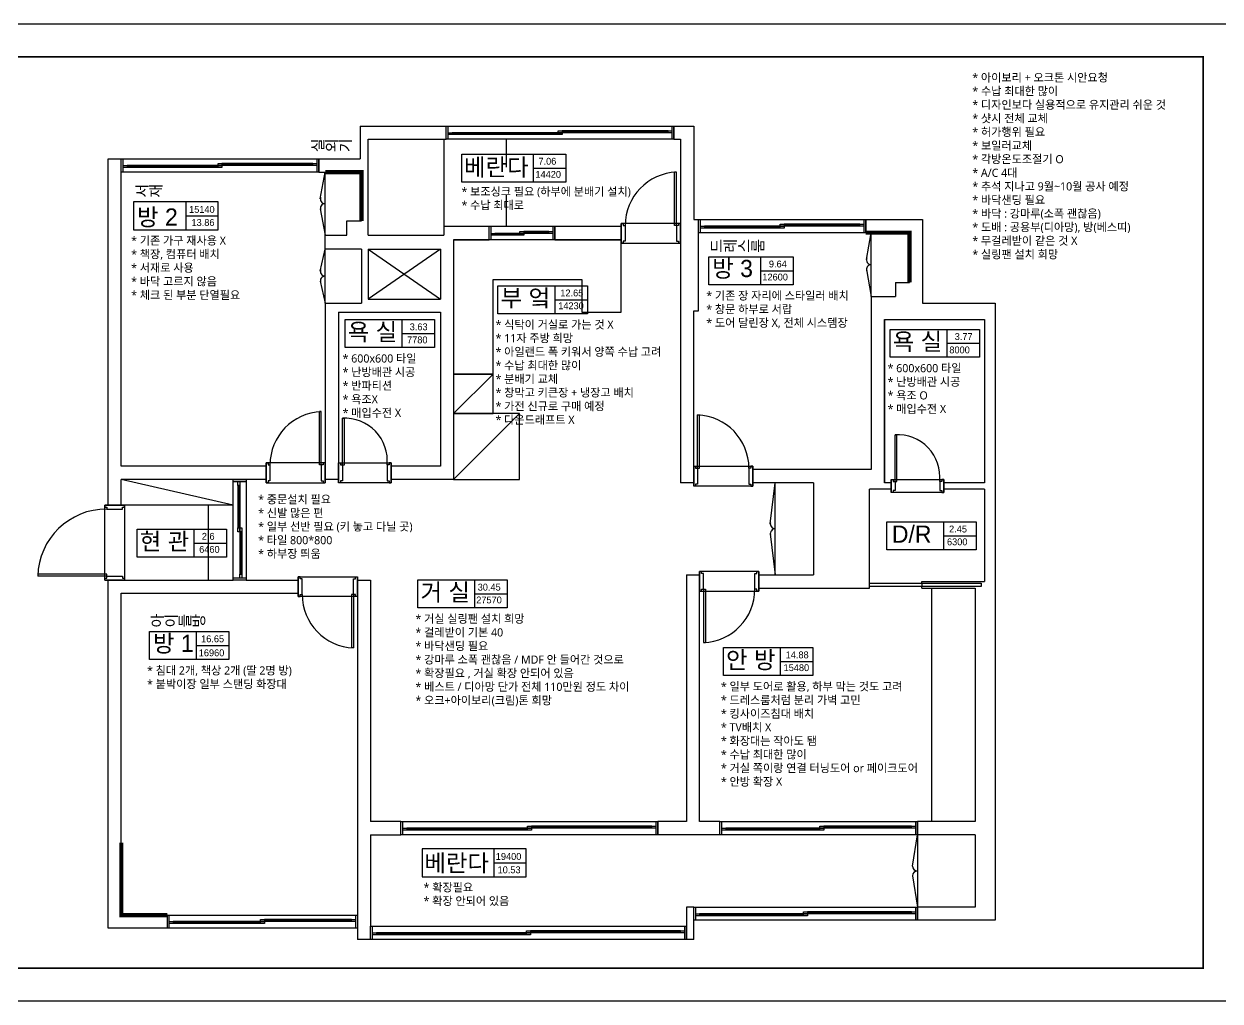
# Model space of a CAD drawing. Header units: millimetres. Extents: x -41292 to 298682, y -22072 to 33155.
# Drawn here: x 2864 to 21046, y 153 to 15003 of the extents above; entities that cross this region are included whole.
import ezdxf
from ezdxf.enums import TextEntityAlignment as Align

# ---------------------------------------------------------------- set-up
doc = ezdxf.new("R2010")
doc.units = ezdxf.units.MM
doc.linetypes.add('HID', pattern=[2.3, 1.5, -0.8])
doc.linetypes.add('HIDDEN', pattern=[9.525, 6.35, -3.175])
for name, color, linetype in [('03-TEXT', 3, 'Continuous'), ('가구', 8, 'Continuous'), ('기타', 1, 'Continuous'), ('문자', 7, 'Continuous'), ('문자선', 3, 'Continuous'), ('벽1', 2, 'Continuous'), ('창호', 4, 'Continuous'), ('틀', 8, 'Continuous'), ('히든', 9, 'HIDDEN')]:
    doc.layers.add(name, color=color, linetype=linetype)
doc.styles.add('돋움', font='malgun.ttf')
doc.styles.add('코레일둥고', font='@Microsoft JhengHei Light.ttf')
doc.styles.add('휴먼엑스포', font='')
doc.styles.get('휴먼엑스포').set_extended_font_data('휴먼엑스포')

msp = doc.modelspace()

# ---------------------------------------------------------------- linework, layer by layer
at = {"const_width": 25.94}
msp.add_lwpolyline([(20789.27, 653.15), (789.27, 653.15), (789.27, 14503.15), (20789.27, 14503.15)], close=True, dxfattribs=at)
at = {"color": 244, "linetype": 'HID', "ltscale": 30, "true_color": 0x991b1e, "const_width": 65}
for points in [[(7444.67, 12750.58), (7994.67, 12750.58), (7994.67, 12010.58)], [(15659.67, 11830.58), (16324.67, 11830.58), (16324.67, 11075.58)], [(4344.67, 2560.58), (4344.67, 1460.58), (5044.67, 1460.58)]]:
    msp.add_lwpolyline(points, dxfattribs=at)
at = {"layer": '가구'}
for p, q in [((7369.67, 12345.58), (7444.67, 12750.58)), ((7444.67, 11790.58), (7444.67, 12750.58)), ((7369.67, 12195.58), (7444.67, 11790.58)), ((15669.67, 11420.58), (15744.67, 11830.58)), ((15744.67, 10860.58), (15744.67, 11830.58)), ((7369.67, 11245.58), (7444.67, 11580.58)), ((7444.67, 10760.58), (7444.67, 11580.58)), ((7369.67, 11095.58), (7444.67, 10760.58)), ((15669.67, 11270.58), (15744.67, 10860.58)), ((14209.67, 7405.58), (14284.67, 8030.58)), ((14284.67, 6630.58), (14284.67, 8030.58)), ((14209.67, 7255.58), (14284.67, 6630.58)), ((16664.67, 2880.58), (16664.67, 6430.58)), ((16369.67, 2205.58), (16444.67, 2680.58)), ((16444.67, 2680.58), (16444.67, 1580.58)), ((16369.67, 2055.58), (16444.67, 1580.58))]:
    msp.add_line(p, q, dxfattribs=at)
for points in [[(9394.67, 9680.58), (9994.67, 9680.58), (9994.67, 11120.58), (11344.67, 11120.58), (11344.67, 10620.58), (11944.67, 10620.58), (11944.67, 11720.58), (9394.67, 11720.58), (9394.67, 9680.58)], [(9394.67, 9080.58), (9994.67, 9080.58), (9994.67, 9680.58), (9394.67, 9680.58), (9394.67, 9080.58), (9994.67, 9680.58)], [(9394.67, 8080.58), (10394.67, 8080.58), (10394.67, 9080.58), (9394.67, 9080.58), (9394.67, 8080.58), (10394.67, 9080.58)]]:
    msp.add_lwpolyline(points, dxfattribs=at)
for centre, start, end in [((7444.67, 12345.58), 159.267355, 270), ((7444.67, 12195.58), 90, 200.732645), ((15744.67, 11420.58), 159.267355, 270), ((15744.67, 11270.58), 90, 200.732645), ((7444.67, 11245.58), 159.267355, 270), ((7444.67, 11095.58), 90, 200.732645), ((14284.67, 7405.58), 166.314453, 270), ((14284.67, 7255.58), 90, 193.685547), ((16444.67, 2205.58), 180, 270), ((16444.67, 2055.58), 90, 180)]:
    msp.add_arc(centre, 75, start, end, dxfattribs=at)
at = {"layer": '기타'}
msp.add_lwpolyline([(21289.27, 153.15), (289.27, 153.15), (289.27, 15003.15), (21289.27, 15003.15)], close=True, dxfattribs=at)
at = {"layer": '문자'}
for p, q in [((10609.11, 12600.86), (10609.11, 13025.37)), ((10609.11, 12813.12), (11100.35, 12813.12)), ((5324.25, 12300.45), (5324.25, 11875.94)), ((5324.25, 12088.19), (5815.5, 12088.19)), ((14066.3, 11039.53), (14066.3, 11464.04)), ((14066.3, 11251.78), (14557.55, 11251.78)), ((10937.26, 10599.4), (10937.26, 11023.91)), ((10937.26, 10811.66), (11428.51, 10811.66)), ((8612.41, 10084.61), (8612.41, 10509.12)), ((8612.41, 10296.86), (9103.65, 10296.86)), ((16896.31, 9937.27), (16896.31, 10361.78)), ((16896.31, 10149.53), (17387.55, 10149.53)), ((5452.48, 6900.87), (5452.48, 7325.38)), ((16846.39, 7011.78), (16846.39, 7436.29)), ((5452.48, 7113.12), (5943.73, 7113.12)), ((16846.39, 7224.04), (17337.64, 7224.04)), ((9720.09, 6128.47), (9720.09, 6552.98)), ((9720.09, 6340.73), (10211.34, 6340.73)), ((5485.31, 5342.85), (5485.31, 5767.36)), ((5485.31, 5555.1), (5976.55, 5555.1)), ((14362.76, 5099.57), (14362.76, 5524.08)), ((14362.76, 5311.82), (14854.01, 5311.82)), ((10006.5, 2466.25), (10006.5, 2041.74)), ((10006.5, 2254), (10497.74, 2254))]:
    msp.add_line(p, q, dxfattribs=at)
for points in [[(9519.27, 13025.37), (11100.35, 13025.37), (11100.35, 12600.86), (9519.27, 12600.86)], [(4531.71, 11875.94), (5815.5, 11875.94), (5815.5, 12300.45), (4531.71, 12300.45)], [(13273.76, 11464.04), (14557.55, 11464.04), (14557.55, 11039.53), (13273.76, 11039.53)], [(10070.26, 11023.91), (11428.51, 11023.91), (11428.51, 10599.4), (10070.26, 10599.4)], [(7745.4, 10509.12), (9103.65, 10509.12), (9103.65, 10084.61), (7745.4, 10084.61)], [(16029.3, 10361.78), (17387.55, 10361.78), (17387.55, 9937.27), (16029.3, 9937.27)], [(4585.48, 7325.38), (5943.73, 7325.38), (5943.73, 6900.87), (4585.48, 6900.87)], [(15979.39, 7436.29), (17337.64, 7436.29), (17337.64, 7011.78), (15979.39, 7011.78)], [(8853.09, 6552.98), (10211.34, 6552.98), (10211.34, 6128.47), (8853.09, 6128.47)], [(4773.36, 5767.36), (5976.55, 5767.36), (5976.55, 5342.85), (4773.36, 5342.85)], [(13495.76, 5524.08), (14854.01, 5524.08), (14854.01, 5099.57), (13495.76, 5099.57)], [(8916.66, 2041.74), (10497.74, 2041.74), (10497.74, 2466.25), (8916.66, 2466.25)]]:
    msp.add_lwpolyline(points, close=True, dxfattribs=at)
at = {"layer": '벽1'}
for p, q in [((7974.67, 13450.58), (7974.67, 12950.58)), ((7974.67, 13450.58), (9284.67, 13450.58)), ((9284.67, 13250.58), (9284.67, 13450.58)), ((12744.67, 13450.58), (13044.67, 13450.58)), ((12744.67, 13250.58), (12744.67, 13450.58)), ((13044.67, 13450.58), (13044.67, 12030.58)), ((8094.67, 13250.58), (9284.67, 13250.58)), ((8094.67, 11790.58), (8094.67, 13250.58)), ((12744.67, 13250.58), (12844.67, 13250.58)), ((12844.67, 13250.58), (12844.67, 11930.58)), ((4144.67, 7690.58), (4144.67, 12950.58)), ((4144.67, 12950.58), (4344.67, 12950.58)), ((4344.67, 8280.58), (4344.67, 12950.58)), ((7344.67, 12950.58), (7974.67, 12950.58)), ((7344.67, 12750.58), (7344.67, 12950.58)), ((7344.67, 12750.58), (7994.67, 12750.58)), ((7994.67, 12010.58), (7994.67, 12750.58)), ((7774.67, 12010.58), (7994.67, 12010.58)), ((7774.67, 11790.58), (7774.67, 12010.58)), ((13044.67, 12030.58), (13119.67, 12030.58)), ((13119.67, 11830.58), (13119.67, 12030.58)), ((15659.67, 12030.58), (16524.67, 12030.58)), ((15659.67, 11830.58), (15659.67, 12030.58)), ((16524.67, 12030.58), (16524.67, 10760.58)), ((9244.67, 11930.58), (9244.67, 11790.58)), ((9244.67, 11930.58), (9934.67, 11930.58)), ((9934.67, 11720.58), (9934.67, 11930.58)), ((10934.67, 11720.58), (10934.67, 11930.58)), ((10934.67, 11930.58), (11944.67, 11930.58)), ((11944.67, 11920.58), (11944.67, 11720.58)), ((12844.67, 11920.58), (12844.67, 11720.58)), ((13119.67, 10640.58), (13119.67, 11830.58)), ((15659.67, 11830.58), (16324.67, 11830.58)), ((16324.67, 11830.58), (16324.67, 11075.58)), ((7444.67, 11790.58), (7774.67, 11790.58)), ((7444.67, 11580.58), (7444.67, 11790.58)), ((8094.67, 11790.58), (9244.67, 11790.58)), ((8094.67, 11790.58), (8307.39, 11790.58)), ((9394.67, 11720.58), (9394.67, 8080.58)), ((9394.67, 11720.58), (9934.67, 11720.58)), ((10934.67, 11720.58), (11944.67, 11720.58)), ((12844.67, 11720.58), (12844.67, 8030.58)), ((7994.67, 11580.58), (7444.67, 11580.58)), ((7994.67, 11580.58), (7994.67, 10760.58)), ((8094.67, 11580.58), (9194.67, 11580.58)), ((8094.67, 11580.58), (8094.67, 10820.58)), ((9194.67, 11580.58), (9194.67, 10820.58)), ((16114.67, 11075.58), (16114.67, 10860.58)), ((16114.67, 11075.58), (16324.67, 11075.58)), ((7444.67, 10760.58), (7444.67, 8080.58)), ((7444.67, 10760.58), (7994.67, 10760.58)), ((8094.67, 10820.58), (9194.67, 10820.58)), ((15744.67, 10860.58), (15744.67, 8230.58)), ((15744.67, 10860.58), (16114.67, 10860.58)), ((16524.67, 10760.58), (17624.67, 10760.58)), ((17624.67, 10760.58), (17624.67, 1380.58)), ((7644.67, 10620.58), (7644.67, 8080.58)), ((7644.67, 10620.58), (9194.67, 10620.58)), ((9194.67, 10620.58), (9194.67, 8280.58)), ((13044.67, 10640.58), (13119.67, 10640.58)), ((13044.67, 8230.58), (13044.67, 10640.58)), ((15944.67, 8030.58), (15944.67, 10510.58)), ((15944.67, 10510.58), (17464.67, 10510.58)), ((17464.67, 10510.58), (17464.67, 8030.58)), ((6544.67, 8280.58), (4344.67, 8280.58)), ((6544.67, 8280.58), (6544.67, 8080.58)), ((9194.67, 8280.58), (8444.67, 8280.58)), ((8444.67, 8280.58), (8444.67, 8080.58)), ((13044.67, 8230.58), (13044.67, 8030.58)), ((15744.67, 8230.58), (13944.67, 8230.58)), ((13944.67, 8230.58), (13944.67, 8030.58)), ((6044.67, 8080.58), (4344.67, 8080.58)), ((4344.67, 7690.58), (4344.67, 8080.58)), ((6244.67, 8080.58), (6044.67, 8080.58)), ((6544.67, 8080.58), (6244.67, 8080.58)), ((7644.67, 8080.58), (7444.67, 8080.58)), ((7644.67, 8080.58), (7444.67, 8080.58)), ((9394.67, 8080.58), (8444.67, 8080.58)), ((13044.67, 8030.58), (12844.67, 8030.58)), ((13044.67, 8030.58), (12844.67, 8030.58)), ((14864.67, 8030.58), (13944.67, 8030.58)), ((14864.67, 8030.58), (13944.67, 8030.58)), ((14864.67, 8030.58), (14864.67, 6630.58)), ((16044.67, 8030.58), (15944.67, 8030.58)), ((16044.67, 8030.58), (15944.67, 8030.58)), ((16044.67, 8030.58), (16044.67, 7930.58)), ((17324.67, 8030.58), (16844.67, 8030.58)), ((17464.67, 8030.58), (16844.67, 8030.58)), ((16844.67, 8030.58), (16844.67, 7930.58)), ((15714.67, 6430.58), (15714.67, 7930.58)), ((16044.67, 7930.58), (15714.67, 7930.58)), ((17464.67, 7930.58), (16844.67, 7930.58)), ((17464.67, 7930.58), (17464.67, 6530.58)), ((4144.67, 7690.58), (4344.67, 7690.58)), ((4144.67, 6550.58), (6044.67, 6550.58)), ((4144.67, 1260.58), (4144.67, 6550.58)), ((6244.67, 6550.58), (6044.67, 6550.58)), ((6244.67, 6550.58), (7034.67, 6550.58)), ((7034.67, 6350.58), (7034.67, 6550.58)), ((7934.67, 6550.58), (8134.67, 6550.58)), ((7934.67, 6350.58), (7934.67, 6550.58)), ((8134.67, 6550.58), (8134.67, 2880.58)), ((12934.67, 6630.58), (12934.67, 2880.58)), ((12934.67, 6630.58), (13134.67, 6630.58)), ((13134.67, 6430.58), (13134.67, 6630.58)), ((14034.67, 6630.58), (14864.67, 6630.58)), ((14034.67, 6430.58), (14034.67, 6630.58)), ((13134.67, 2880.58), (13134.67, 6430.58)), ((14034.67, 6430.58), (15714.67, 6430.58)), ((16514.67, 6530.58), (17464.67, 6530.58)), ((16514.67, 6505.58), (16514.67, 6530.58)), ((16514.67, 6430.58), (16514.67, 6455.58)), ((16514.67, 6430.58), (17324.67, 6430.58)), ((17324.67, 6430.58), (17324.67, 2880.58)), ((4344.67, 6350.58), (7034.67, 6350.58)), ((4344.67, 1460.58), (4344.67, 6350.58)), ((7934.67, 6350.58), (7934.67, 1090.58)), ((8594.67, 2880.58), (8134.67, 2880.58)), ((8594.67, 2680.58), (8594.67, 2880.58)), ((12934.67, 2880.58), (12499.67, 2880.58)), ((12499.67, 2680.58), (12499.67, 2880.58)), ((13444.67, 2880.58), (13134.67, 2880.58)), ((13444.67, 2680.58), (13444.67, 2880.58)), ((17324.67, 2880.58), (16444.67, 2880.58)), ((16444.67, 2680.58), (16444.67, 2880.58)), ((8134.67, 2680.58), (8134.67, 1290.58)), ((8134.67, 2680.58), (8594.67, 2680.58)), ((13444.67, 2680.58), (12499.67, 2680.58)), ((17324.67, 2680.58), (16444.67, 2680.58)), ((17324.67, 2680.58), (17324.67, 1580.58)), ((5044.67, 1460.58), (4344.67, 1460.58)), ((5044.67, 1260.58), (5044.67, 1460.58)), ((12934.67, 1580.58), (12934.67, 1290.58)), ((13045.44, 1580.58), (12934.67, 1580.58)), ((13045.44, 1380.58), (13045.44, 1580.58)), ((17324.67, 1580.58), (16444.67, 1580.58)), ((16444.67, 1380.58), (16444.67, 1580.58)), ((8134.67, 1090.58), (8134.67, 1290.58)), ((12934.67, 1090.58), (12934.67, 1290.58)), ((13044.67, 1090.58), (13044.67, 1380.58)), ((13045.44, 1380.58), (13044.67, 1380.58)), ((17624.67, 1380.58), (16444.67, 1380.58)), ((5044.67, 1260.58), (4144.67, 1260.58)), ((8134.67, 1090.58), (7934.67, 1090.58)), ((13044.67, 1090.58), (12934.67, 1090.58))]:
    msp.add_line(p, q, dxfattribs=at)
for points in [[(15944.67, 10510.58), (15944.67, 8030.58)], [(16514.67, 6505.58), (17414.67, 6505.58), (17414.67, 6455.58), (16514.67, 6455.58)]]:
    msp.add_lwpolyline(points, dxfattribs=at)
at = {"layer": '창호'}
for p, q in [((10984.67, 13350.58), (9374.67, 13350.58)), ((10984.67, 13320.58), (9374.67, 13320.58)), ((12654.67, 13380.58), (11044.67, 13380.58)), ((12654.67, 13350.58), (11044.67, 13350.58)), ((5814.67, 12850.58), (4434.67, 12850.58)), ((5814.67, 12820.58), (4434.67, 12820.58)), ((7254.67, 12880.58), (5874.67, 12880.58)), ((7254.67, 12850.58), (5874.67, 12850.58)), ((10404.67, 11820.58), (10024.67, 11820.58)), ((10844.67, 11850.58), (10464.67, 11850.58)), ((10844.67, 11820.58), (10464.67, 11820.58)), ((14359.67, 11930.58), (13209.67, 11930.58)), ((14359.67, 11900.58), (13209.67, 11900.58)), ((15569.67, 11960.58), (14419.67, 11960.58)), ((15569.67, 11930.58), (14419.67, 11930.58)), ((10404.67, 11790.58), (10024.67, 11790.58)), ((6044.67, 7690.58), (4344.67, 8080.58)), ((6114.67, 7990.58), (6114.67, 7345.58)), ((6144.67, 7990.58), (6144.67, 7345.58)), ((6144.67, 7285.58), (6144.67, 6640.58)), ((6174.67, 7285.58), (6174.67, 6640.58)), ((10517.17, 2780.58), (8684.67, 2780.58)), ((10517.17, 2750.58), (8684.67, 2750.58)), ((12409.67, 2810.58), (10577.17, 2810.58)), ((12409.67, 2780.58), (10577.17, 2780.58)), ((14964.67, 2780.58), (13534.67, 2780.58)), ((14964.67, 2750.58), (13534.67, 2750.58)), ((16354.67, 2810.58), (15024.67, 2810.58)), ((16354.67, 2780.58), (15024.67, 2780.58)), ((14715.44, 1480.58), (13135.44, 1480.58)), ((16354.67, 1510.58), (14775.44, 1510.58)), ((16354.67, 1480.58), (14775.44, 1480.58)), ((6459.67, 1360.58), (5134.67, 1360.58)), ((6459.67, 1330.58), (5134.67, 1330.58)), ((7844.67, 1390.58), (6519.67, 1390.58)), ((7844.67, 1360.58), (6519.67, 1360.58)), ((14715.44, 1450.58), (13135.44, 1450.58)), ((10504.67, 1190.58), (8224.67, 1190.58)), ((10504.67, 1160.58), (8224.67, 1160.58)), ((12844.67, 1220.58), (10564.67, 1220.58)), ((12844.67, 1190.58), (10564.67, 1190.58))]:
    msp.add_line(p, q, dxfattribs=at)
for centre, radius, start, end in [((12814.67, 11940.58), 810, 92.122551, 180), ((7414.67, 8300.58), 810, 92.122551, 180), ((7742.16, 8365.34), 645.77, 354.244371, 93.327638), ((13074.67, 8250.58), 810, 0, 87.877449), ((16142.16, 8115.34), 645.77, 354.244371, 93.327638), ((4120.02, 6585.5), 1045.09, 89.744862, 178.624828), ((13164.67, 6410.58), 810, 272.122551, 0), ((7904.67, 6330.58), 810, 180, 267.877449)]:
    msp.add_arc(centre, radius, start, end, dxfattribs=at)
at = {"layer": '틀'}
for p, q in [((9284.67, 13450.58), (12744.67, 13450.58)), ((9284.67, 13250.58), (9284.67, 13450.58)), ((9314.67, 13250.58), (9314.67, 13450.58)), ((9374.67, 13335.58), (10984.67, 13335.58)), ((11044.67, 13365.58), (12654.67, 13365.58)), ((12714.67, 13450.58), (12714.67, 13250.58)), ((12744.67, 13450.58), (12744.67, 13250.58)), ((12744.67, 13250.58), (9284.67, 13250.58)), ((4344.67, 12950.58), (7344.67, 12950.58)), ((4344.67, 12750.58), (4344.67, 12950.58)), ((4374.67, 12750.58), (4374.67, 12950.58)), ((7314.67, 12950.58), (7314.67, 12750.58)), ((7344.67, 12950.58), (7344.67, 12750.58)), ((7344.67, 12750.58), (4344.67, 12750.58)), ((4434.67, 12835.58), (5814.67, 12835.58)), ((5874.67, 12865.58), (7254.67, 12865.58)), ((12784.67, 12750.58), (12754.67, 12750.58)), ((12754.67, 11940.58), (12754.67, 12750.03)), ((12784.67, 11940.58), (12784.67, 12750.58)), ((13119.67, 12030.58), (15659.67, 12030.58)), ((13119.67, 11830.58), (13119.67, 12030.58)), ((13149.67, 11830.58), (13149.67, 12030.58)), ((15629.67, 12030.58), (15629.67, 11830.58)), ((15659.67, 12030.58), (15659.67, 11830.58)), ((9934.67, 11930.58), (10934.67, 11930.58)), ((9934.67, 11720.58), (9934.67, 11930.58)), ((9964.67, 11720.58), (9964.67, 11930.58)), ((10464.67, 11835.58), (10844.67, 11835.58)), ((10904.67, 11930.58), (10904.67, 11720.58)), ((10934.67, 11930.58), (10934.67, 11720.58)), ((12844.67, 11970.58), (11944.67, 11970.58)), ((11944.67, 11970.58), (11944.67, 11670.58)), ((12784.67, 11940.58), (12754.67, 11940.58)), ((12844.67, 11670.58), (12844.67, 11970.58)), ((12844.67, 11970.58), (12844.67, 11670.58)), ((15659.67, 11830.58), (13119.67, 11830.58)), ((13209.67, 11915.58), (14359.67, 11915.58)), ((14419.67, 11945.58), (15569.67, 11945.58)), ((4344.67, 11580.58), (4344.67, 11780.58)), ((10934.67, 11720.58), (9934.67, 11720.58)), ((10024.67, 11805.58), (10404.67, 11805.58)), ((11944.67, 11670.58), (12844.67, 11670.58)), ((8094.67, 11580.58), (9194.67, 10820.58)), ((9194.67, 11580.58), (8094.67, 10820.58)), ((7384.67, 9110.58), (7354.67, 9110.58)), ((7354.67, 8300.58), (7354.67, 9110.03)), ((7384.67, 8300.58), (7384.67, 9110.58)), ((7704.67, 8300.58), (7704.67, 9010.58)), ((7704.67, 9010.58), (7734.67, 9010.58)), ((7734.67, 8300.58), (7734.67, 9010.03)), ((13104.67, 8250.58), (13104.67, 9060.58)), ((13104.67, 9060.58), (13134.67, 9060.58)), ((13134.67, 8250.58), (13134.67, 9060.03)), ((16104.67, 8050.58), (16104.67, 8760.58)), ((16104.67, 8760.58), (16134.67, 8760.58)), ((16134.67, 8050.58), (16134.67, 8760.03)), ((7444.67, 8330.58), (6544.67, 8330.58)), ((6544.67, 8330.58), (6544.67, 8030.58)), ((7384.67, 8300.58), (7354.67, 8300.58)), ((7444.67, 8030.58), (7444.67, 8330.58)), ((7444.67, 8330.58), (7444.67, 8030.58)), ((7644.67, 8030.58), (7644.67, 8330.58)), ((7644.67, 8330.58), (8444.67, 8330.58)), ((7644.67, 8330.58), (7644.67, 8030.58)), ((7704.67, 8300.58), (7734.67, 8300.58)), ((8444.67, 8330.58), (8444.67, 8030.58)), ((13044.67, 7980.58), (13044.67, 8280.58)), ((13044.67, 8280.58), (13944.67, 8280.58)), ((13044.67, 8280.58), (13044.67, 7980.58)), ((13104.67, 8250.58), (13134.67, 8250.58)), ((13944.67, 8280.58), (13944.67, 7980.58)), ((6044.67, 6550.58), (6044.67, 8080.58)), ((6044.67, 8080.58), (6244.67, 8080.58)), ((6044.67, 8050.58), (6244.67, 8050.58)), ((6244.67, 8080.58), (6244.67, 6550.58)), ((6544.67, 8030.58), (7444.67, 8030.58)), ((8444.67, 8030.58), (7644.67, 8030.58)), ((16044.67, 7880.58), (16044.67, 8080.58)), ((16044.67, 8080.58), (16844.67, 8080.58)), ((16044.67, 8080.58), (16044.67, 7880.58)), ((16104.67, 8050.58), (16134.67, 8050.58)), ((16844.67, 8080.58), (16844.67, 7880.58)), ((6129.67, 7345.58), (6129.67, 7990.58)), ((13944.67, 7980.58), (13044.67, 7980.58)), ((16844.67, 7880.58), (16044.67, 7880.58)), ((4094.67, 6550.58), (4094.67, 7690.58)), ((4094.67, 7690.58), (4394.67, 7690.58)), ((6044.67, 7690.58), (4344.67, 7690.58)), ((4394.67, 7690.58), (4394.67, 6550.58)), ((6159.67, 6640.58), (6159.67, 7285.58)), ((4124.67, 6610.58), (3074.67, 6610.58)), ((4124.67, 6640.58), (3075.23, 6640.58)), ((4394.67, 6550.58), (4094.67, 6550.58)), ((4094.67, 6550.58), (4394.67, 6550.58)), ((4124.67, 6610.58), (4124.67, 6640.58)), ((6244.67, 6580.58), (6044.67, 6580.58)), ((6244.67, 6550.58), (6044.67, 6550.58)), ((7034.67, 6600.58), (7934.67, 6600.58)), ((7034.67, 6300.58), (7034.67, 6600.58)), ((7934.67, 6600.58), (7934.67, 6300.58)), ((7934.67, 6300.58), (7934.67, 6600.58)), ((14034.67, 6680.58), (13134.67, 6680.58)), ((13134.67, 6680.58), (13134.67, 6380.58)), ((13134.67, 6380.58), (13134.67, 6680.58)), ((14034.67, 6380.58), (14034.67, 6680.58)), ((13134.67, 6380.58), (14034.67, 6380.58)), ((13194.67, 6410.58), (13194.67, 5600.58)), ((13194.67, 6410.58), (13224.67, 6410.58)), ((13224.67, 6410.58), (13224.67, 5601.14)), ((7934.67, 6300.58), (7034.67, 6300.58)), ((7844.67, 6330.58), (7844.67, 5521.14)), ((7874.67, 6330.58), (7844.67, 6330.58)), ((7874.67, 6330.58), (7874.67, 5520.58)), ((7874.67, 5520.58), (7844.67, 5520.58)), ((13194.67, 5600.58), (13224.67, 5600.58)), ((7934.67, 2760.58), (7934.67, 2560.58)), ((8594.67, 2880.58), (12499.67, 2880.58)), ((8594.67, 2680.58), (8594.67, 2880.58)), ((8624.67, 2680.58), (8624.67, 2880.58)), ((8684.67, 2765.58), (10517.17, 2765.58)), ((10577.17, 2795.58), (12409.67, 2795.58)), ((12469.67, 2880.58), (12469.67, 2680.58)), ((12499.67, 2880.58), (12499.67, 2680.58)), ((13444.67, 2880.58), (16444.67, 2880.58)), ((13444.67, 2680.58), (13444.67, 2880.58)), ((13474.67, 2680.58), (13474.67, 2880.58)), ((13534.67, 2765.58), (14964.67, 2765.58)), ((15024.67, 2795.58), (16354.67, 2795.58)), ((16414.67, 2880.58), (16414.67, 2680.58)), ((16444.67, 2880.58), (16444.67, 2680.58)), ((12499.67, 2680.58), (8594.67, 2680.58)), ((16444.67, 2680.58), (13444.67, 2680.58)), ((5044.67, 1460.58), (7934.67, 1460.58)), ((5044.67, 1260.58), (5044.67, 1460.58)), ((5074.67, 1260.58), (5074.67, 1460.58)), ((7904.67, 1460.58), (7904.67, 1260.58)), ((7934.67, 1460.58), (7934.67, 1260.58)), ((13045.44, 1580.58), (16444.67, 1580.58)), ((13045.44, 1380.58), (13045.44, 1580.58)), ((13075.44, 1380.58), (13075.44, 1580.58)), ((13135.44, 1465.58), (14715.44, 1465.58)), ((14775.44, 1495.58), (16354.67, 1495.58)), ((16414.67, 1580.58), (16414.67, 1380.58)), ((16444.67, 1580.58), (16444.67, 1380.58)), ((5134.67, 1345.58), (6459.67, 1345.58)), ((6519.67, 1375.58), (7844.67, 1375.58)), ((8134.67, 1290.58), (12934.67, 1290.58)), ((8134.67, 1090.58), (8134.67, 1290.58)), ((8164.67, 1090.58), (8164.67, 1290.58)), ((12904.67, 1290.58), (12904.67, 1090.58)), ((12934.67, 1290.58), (12934.67, 1090.58)), ((16444.67, 1380.58), (13045.44, 1380.58)), ((7934.67, 1260.58), (5044.67, 1260.58)), ((8224.67, 1175.58), (10504.67, 1175.58)), ((10564.67, 1205.58), (12844.67, 1205.58)), ((12934.67, 1090.58), (8134.67, 1090.58))]:
    msp.add_line(p, q, dxfattribs=at)
for points in [[(9314.67, 13320.58), (9314.67, 13350.58), (9374.67, 13350.58), (9374.67, 13320.58)], [(10984.67, 13350.58), (10984.67, 13380.58), (11044.67, 13380.58), (11044.67, 13350.58)], [(10984.67, 13320.58), (10984.67, 13350.58), (11044.67, 13350.58), (11044.67, 13320.58)], [(12654.67, 13350.58), (12654.67, 13380.58), (12714.67, 13380.58), (12714.67, 13350.58)], [(4374.67, 12820.58), (4374.67, 12850.58), (4434.67, 12850.58), (4434.67, 12820.58)], [(5814.67, 12850.58), (5814.67, 12880.58), (5874.67, 12880.58), (5874.67, 12850.58)], [(5814.67, 12820.58), (5814.67, 12850.58), (5874.67, 12850.58), (5874.67, 12820.58)], [(7254.67, 12850.58), (7254.67, 12880.58), (7314.67, 12880.58), (7314.67, 12850.58)], [(9964.67, 11790.58), (9964.67, 11820.58), (10024.67, 11820.58), (10024.67, 11790.58)], [(10404.67, 11820.58), (10404.67, 11850.58), (10464.67, 11850.58), (10464.67, 11820.58)], [(10404.67, 11790.58), (10404.67, 11820.58), (10464.67, 11820.58), (10464.67, 11790.58)], [(10844.67, 11820.58), (10844.67, 11850.58), (10904.67, 11850.58), (10904.67, 11820.58)], [(13149.67, 11900.58), (13149.67, 11930.58), (13209.67, 11930.58), (13209.67, 11900.58)], [(14359.67, 11930.58), (14359.67, 11960.58), (14419.67, 11960.58), (14419.67, 11930.58)], [(14359.67, 11900.58), (14359.67, 11930.58), (14419.67, 11930.58), (14419.67, 11900.58)], [(15569.67, 11930.58), (15569.67, 11960.58), (15629.67, 11960.58), (15629.67, 11930.58)], [(6144.67, 7990.58), (6114.67, 7990.58), (6114.67, 8050.58), (6144.67, 8050.58)], [(6144.67, 7285.58), (6114.67, 7285.58), (6114.67, 7345.58), (6144.67, 7345.58)], [(6174.67, 7285.58), (6144.67, 7285.58), (6144.67, 7345.58), (6174.67, 7345.58)], [(6174.67, 6580.58), (6144.67, 6580.58), (6144.67, 6640.58), (6174.67, 6640.58)], [(15714.67, 6505.58), (16514.67, 6505.58), (16514.67, 6455.58), (15714.67, 6455.58)], [(8624.67, 2750.58), (8624.67, 2780.58), (8684.67, 2780.58), (8684.67, 2750.58)], [(10517.17, 2780.58), (10517.17, 2810.58), (10577.17, 2810.58), (10577.17, 2780.58)], [(10517.17, 2750.58), (10517.17, 2780.58), (10577.17, 2780.58), (10577.17, 2750.58)], [(12409.67, 2780.58), (12409.67, 2810.58), (12469.67, 2810.58), (12469.67, 2780.58)], [(13474.67, 2750.58), (13474.67, 2780.58), (13534.67, 2780.58), (13534.67, 2750.58)], [(14964.67, 2780.58), (14964.67, 2810.58), (15024.67, 2810.58), (15024.67, 2780.58)], [(14964.67, 2750.58), (14964.67, 2780.58), (15024.67, 2780.58), (15024.67, 2750.58)], [(16354.67, 2780.58), (16354.67, 2810.58), (16414.67, 2810.58), (16414.67, 2780.58)], [(13075.44, 1450.58), (13075.44, 1480.58), (13135.44, 1480.58), (13135.44, 1450.58)], [(14715.44, 1480.58), (14715.44, 1510.58), (14775.44, 1510.58), (14775.44, 1480.58)], [(14715.44, 1450.58), (14715.44, 1480.58), (14775.44, 1480.58), (14775.44, 1450.58)], [(16354.67, 1480.58), (16354.67, 1510.58), (16414.67, 1510.58), (16414.67, 1480.58)], [(5074.67, 1330.58), (5074.67, 1360.58), (5134.67, 1360.58), (5134.67, 1330.58)], [(6459.67, 1360.58), (6459.67, 1390.58), (6519.67, 1390.58), (6519.67, 1360.58)], [(6459.67, 1330.58), (6459.67, 1360.58), (6519.67, 1360.58), (6519.67, 1330.58)], [(7844.67, 1360.58), (7844.67, 1390.58), (7904.67, 1390.58), (7904.67, 1360.58)], [(8164.67, 1160.58), (8164.67, 1190.58), (8224.67, 1190.58), (8224.67, 1160.58)], [(10504.67, 1190.58), (10504.67, 1220.58), (10564.67, 1220.58), (10564.67, 1190.58)], [(10504.67, 1160.58), (10504.67, 1190.58), (10564.67, 1190.58), (10564.67, 1160.58)], [(12844.67, 1190.58), (12844.67, 1220.58), (12904.67, 1220.58), (12904.67, 1190.58)]]:
    msp.add_lwpolyline(points, close=True, dxfattribs=at)
for points in [[(11944.67, 11970.58), (11974.67, 11970.58), (11974.67, 11940.58), (12004.67, 11940.58), (12004.67, 11700.58), (11974.67, 11700.58), (11974.67, 11670.58), (11944.67, 11670.58), (11944.67, 11970.58)], [(12844.67, 11970.58), (12814.67, 11970.58), (12814.67, 11940.58), (12784.67, 11940.58), (12784.67, 11700.58), (12814.67, 11700.58), (12814.67, 11670.58), (12844.67, 11670.58), (12844.67, 11970.58)], [(6544.67, 8330.58), (6574.67, 8330.58), (6574.67, 8300.58), (6604.67, 8300.58), (6604.67, 8060.58), (6574.67, 8060.58), (6574.67, 8030.58), (6544.67, 8030.58), (6544.67, 8330.58)], [(7444.67, 8330.58), (7414.67, 8330.58), (7414.67, 8300.58), (7384.67, 8300.58), (7384.67, 8060.58), (7414.67, 8060.58), (7414.67, 8030.58), (7444.67, 8030.58), (7444.67, 8330.58)], [(7644.67, 8330.58), (7674.67, 8330.58), (7674.67, 8300.58), (7704.67, 8300.58), (7704.67, 8060.58), (7674.67, 8060.58), (7674.67, 8030.58), (7644.67, 8030.58), (7644.67, 8330.58)], [(8444.67, 8330.58), (8414.67, 8330.58), (8414.67, 8300.58), (8384.67, 8300.58), (8384.67, 8060.58), (8414.67, 8060.58), (8414.67, 8030.58), (8444.67, 8030.58), (8444.67, 8330.58)], [(13044.67, 8280.58), (13074.67, 8280.58), (13074.67, 8250.58), (13104.67, 8250.58), (13104.67, 8010.58), (13074.67, 8010.58), (13074.67, 7980.58), (13044.67, 7980.58), (13044.67, 8280.58)], [(13944.67, 8280.58), (13914.67, 8280.58), (13914.67, 8250.58), (13884.67, 8250.58), (13884.67, 8010.58), (13914.67, 8010.58), (13914.67, 7980.58), (13944.67, 7980.58), (13944.67, 8280.58)], [(16044.67, 8080.58), (16074.67, 8080.58), (16074.67, 8050.58), (16104.67, 8050.58), (16104.67, 7910.58), (16074.67, 7910.58), (16074.67, 7880.58), (16044.67, 7880.58), (16044.67, 8080.58)], [(16844.67, 8080.58), (16814.67, 8080.58), (16814.67, 8050.58), (16784.67, 8050.58), (16784.67, 7910.58), (16814.67, 7910.58), (16814.67, 7880.58), (16844.67, 7880.58), (16844.67, 8080.58)], [(4094.67, 7690.58), (4094.67, 7660.58), (4124.67, 7660.58), (4124.67, 7630.58), (4364.67, 7630.58), (4364.67, 7660.58), (4394.67, 7660.58), (4394.67, 7690.58), (4094.67, 7690.58)], [(4094.67, 6550.58), (4094.67, 6580.58), (4124.67, 6580.58), (4124.67, 6610.58), (4364.67, 6610.58), (4364.67, 6580.58), (4394.67, 6580.58), (4394.67, 6550.58), (4094.67, 6550.58)], [(7034.67, 6300.58), (7064.67, 6300.58), (7064.67, 6330.58), (7094.67, 6330.58), (7094.67, 6570.58), (7064.67, 6570.58), (7064.67, 6600.58), (7034.67, 6600.58), (7034.67, 6300.58)], [(7934.67, 6300.58), (7904.67, 6300.58), (7904.67, 6330.58), (7874.67, 6330.58), (7874.67, 6570.58), (7904.67, 6570.58), (7904.67, 6600.58), (7934.67, 6600.58), (7934.67, 6300.58)], [(13134.67, 6380.58), (13164.67, 6380.58), (13164.67, 6410.58), (13194.67, 6410.58), (13194.67, 6650.58), (13164.67, 6650.58), (13164.67, 6680.58), (13134.67, 6680.58), (13134.67, 6380.58)], [(14034.67, 6380.58), (14004.67, 6380.58), (14004.67, 6410.58), (13974.67, 6410.58), (13974.67, 6650.58), (14004.67, 6650.58), (14004.67, 6680.58), (14034.67, 6680.58), (14034.67, 6380.58)]]:
    msp.add_lwpolyline(points, dxfattribs=at)
at = {"layer": '히든'}
for p, q in [((9244.67, 13250.58), (9244.67, 11930.58)), ((10194.67, 13250.58), (10194.67, 12824.59)), ((10194.67, 12400.08), (10194.67, 11930.58)), ((5664.67, 7690.58), (5664.67, 6550.58))]:
    msp.add_line(p, q, dxfattribs=at)

# ---------------------------------------------------------------- texts
at = {"layer": '03-TEXT', "style": '코레일둥고'}
for s, p in [('실외기', (7531.19, 13081.49)), ('서재', (4753.62, 12390.56)), ('드레스룸', (13694.19, 11554.15)), ('아이들방', (5195.28, 5857.47))]:
    msp.add_text(s, height=166.667, dxfattribs=at).set_placement(p, align=Align.CENTER)
at = {"layer": '문자', "style": '휴먼엑스포'}
for s, height, p in [('베란다', 261.161, (9552.93, 12695.93)), (' 7.06', 104.464, (10646.11, 12863.82)), ('14420', 104.464, (10639.5, 12664.36)), ('방 2', 261.161, (4583.96, 11938.11)), ('15140', 104.464, (5375.2, 12131.78)), ('13.86', 104.464, (5411.75, 11933.37)), ('방 3', 261.161, (13326.01, 11156.37)), ('9.64', 104.464, (14187.81, 11302.4)), ('12600', 104.464, (14088.55, 11104.26)), ('부 엌', 261.161, (10110.09, 10706.6)), (' 12.65', 104.464, (10978.72, 10862.28)), ('14230', 104.464, (10985.77, 10667.76)), ('욕 실', 261.161, (7785.24, 10191.81)), ('3.63', 104.464, (8728.15, 10347.48)), ('7780', 104.464, (8688.28, 10149.34)), ('욕 실', 261.161, (16069.14, 10044.47)), ('3.77', 104.464, (17012.05, 10200.15)), ('8000', 104.464, (16930.73, 9996.66)), ('현 관 ', 261.161, (4625.31, 7008.07)), (' D/R', 261.161, (15960.13, 7118.98)), (' 2.45', 104.464, (16887.85, 7274.66)), ('2.6', 104.464, (5568.22, 7163.75)), ('6300', 104.464, (16894.9, 7080.14)), ('6460', 104.464, (5528.35, 6965.6)), ('거 실', 261.161, (8892.92, 6235.67)), ('30.45', 104.464, (9761.55, 6391.35)), ('27570', 104.464, (9739.8, 6196.83)), ('방 1', 261.161, (4825.61, 5459.7)), ('16.65', 104.464, (5557.56, 5605.73)), ('16960', 104.464, (5522.15, 5393.47)), ('안 방', 261.161, (13535.59, 5206.77)), (' 14.88', 104.464, (14404.22, 5362.44)), ('15480', 104.464, (14411.27, 5167.92)), ('베란다', 261.161, (8950.32, 2120.47)), ('19400', 104.464, (10036.89, 2298.82)), ('10.53', 104.464, (10063.87, 2095.54))]:
    msp.add_text(s, height=height, dxfattribs=at).set_placement(p)
at = {"layer": '문자선', "char_height": 123.9957, "attachment_point": 1, "style": '돋움'}
for s, width, heights, insert in [('* 아이보리 + 오크톤 시안요청\\P* 수납 최대한 많이\\P* 디자인보다 실용적으로 유지관리 쉬운 것\\P* 샷시 전체 교체\\P* 허가행위 필요\\P* 보일러교체\\P* 각방온도조절기 O\\P* A/C 4대\\P* 추석 지나고 9월~10월 공사 예정\\P* 바닥샌딩 필요\\P* 바닥 : 강마루(소폭 괜찮음)\\P* 도배 : 공용부(디아망), 방(베스띠)\\P* 무걸레받이 같은 것 X\\P* 실링팬 설치 희망', 4160.6986, [5396.21], (17280.01, 14250.12)), ('* 보조싱크 필요 (하부에 분배기 설치)\\P* 수납 최대로', 3903.5904, [2846.68], (9515.4, 12517.29)), ('* 기존 가구 재사용 X\\P* 책장, 컴퓨터 배치\\P* 서재로 사용\\P* 바닥 고르지 않음\\P* 체크 된 부분 단열필요', 3903.5904, [2846.68], (4494.41, 11772.39)), ('* 기존 장 자리에 스타일러 배치\\P* 창문 하부로 서랍\\P* 도어 달린장 X, 전체 시스템장', 3903.5904, [2846.68], (13236.46, 10935.97)), ('* 식탁이 거실로 가는 것 X\\P* 11자 주방 희망\\P* 아일랜드 폭 키워서 양쪽 수납 고려\\P* 수납 최대한 많이\\P* 분배기 교체\\P* 창막고 키큰장 + 냉장고 배치\\P* 가전 신규로 구매 예정\\P* 다운드래프트 X', 3903.5904, [2846.68], (10032.95, 10495.85)), ('\\pxt0;* 600x600 타일\\P\\ptz;* 난방배관 시공\\P* 반파티션\\P* 욕조X\\P\\pt0;* 매입수전 X', 3903.5904, [2846.68], (7708.1, 9981.05)), ('\\pxt0;* 600x600 타일\\P\\ptz;* 난방배관 시공\\P* 욕조 O\\P\\pt0;* 매입수전 X', 3903.5904, [2846.68], (15992, 9833.72)), ('* 중문설치 필요\\P* 신발 많은 편\\P* 일부 선반 필요 (키 놓고 다닐 곳)\\P* 타일 800*800\\P* 하부장 띄움', 3903.5904, [2846.68], (6425.11, 7839.79)), ('* 거실 실링팬 설치 희망\\P* 걸레받이 기본 40\\P* 바닥샌딩 필요\\P* 강마루 소폭 괜찮음 / MDF 안 들어간 것으로\\P* 확장필요 , 거실 확장 안되어 있음\\P* 베스트 / 디아망 단가 전체 110만원 정도 차이\\P* 오크+아이보리(크림)톤 희망', 3903.5904, [2846.68], (8815.78, 6024.92)), ('* 침대 2개, 책상 2개 (딸 2명 방)\\P* 붙박이장 일부 스탠딩 화장대', 3903.5904, [2846.68], (4736.06, 5239.3)), ('* 일부 도어로 활용, 하부 막는 것도 고려\\P* 드레스룸처럼 분리 가벽 고민\\P* 킹사이즈침대 배치\\P* TV배치 X\\P* 화장대는 작아도 됌\\P* 수납 최대한 많이\\P* 거실 쪽이랑 연결 터닝도어 or 페이크도어\\P* 안방 확장 X', 3903.5904, [2846.68], (13458.45, 4996.02)), ('* 확장필요\\P* 확장 안되어 있음', 3903.5904, [2846.68], (8938.75, 1942.94))]:
    msp.add_mtext_dynamic_manual_height_columns(s, width=width, gutter_width=184.39, heights=heights, dxfattribs=dict(at, insert=insert))

doc.saveas('drawing.dxf')
